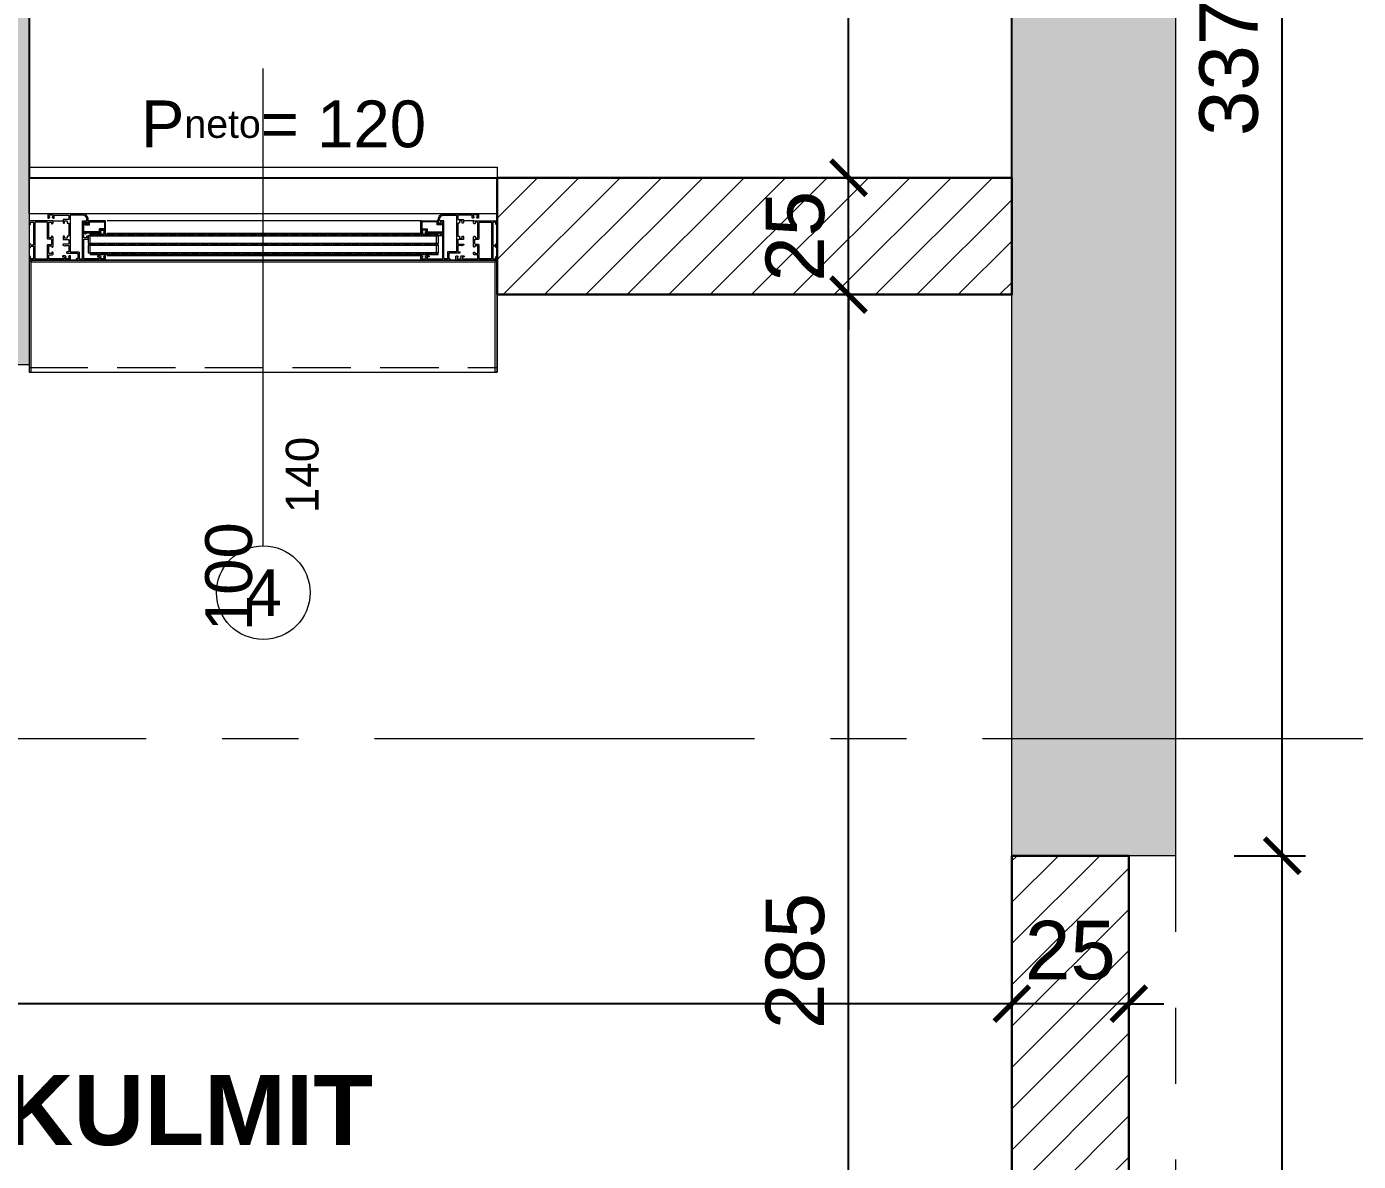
# Model space of a CAD drawing. Header units: centimetres. Extents: x 118247 to 130063, y -55119 to -48278.
# Drawn here: x 120158.8 to 120443.4, y -51362.7 to -51120 of the extents above; entities that cross this region are included whole.
import ezdxf
from ezdxf.enums import TextEntityAlignment as Align

# ---------------------------------------------------------------- set-up
doc = ezdxf.new("R2010")
doc.units = ezdxf.units.CM
doc.header["$LTSCALE"] = 50
doc.header["$MEASUREMENT"] = 0
for name, pattern in [('AXES', [2, 1.25, -0.25, 0.25, -0.25]), ('CACHE', [0.375, 0.25, -0.125]), ('CONTINU', [0])]:
    doc.linetypes.add(name, pattern=pattern)
doc.layers.get('0').update_dxf_attribs({"color": 8})
for name, color, linetype in [('AXES', 10, 'AXES'), ('BETON COUPE', 3, 'CONTINU'), ('BORD', 5, 'Continuous'), ('COTE 50ème', 1, 'Continuous'), ('NIVEAU', 170, 'Continuous')]:
    doc.layers.add(name, color=color, linetype=linetype)
for name, color, linetype, lineweight in [('BETON HACHURE', 253, 'Continuous', 13), ('MACONNERIE COUPE', 7, 'Continuous', 30), ('MACONNERIE HACHURE', 253, 'Continuous', 13), ('WINDOWS', 21, 'Continuous', 5)]:
    doc.layers.add(name, color=color, linetype=linetype, lineweight=lineweight)
doc.styles.add('GENERATED_STYLE_1', font='arial.ttf')
doc.styles.add('RS_TXT_50', font='arial.ttf', dxfattribs={"height": 12.5})
doc.styles.add('style2', font='arialbd.ttf', dxfattribs={"height": 20})
doc.dimstyles.new('RS_50CM_LINEAIRE', dxfattribs={"dimscale": 5, "dimtxt": 12.5, "dimasz": 1.5, "dimexe": 1, "dimexo": 2.5, "dimgap": 1, "dimtad": 1, "dimdec": 1, "dimrnd": 0.5, "dimdsep": 46, "dimtxsty": 'RS_TXT_50', "dimblk1": 'ARCHTICK', "dimblk2": 'ARCHTICK', "dimsah": 1, "dimcen": 2.5, "dimdle": 1, "dimclrt": 4, "dimadec": 0, "dimazin": 2, "dimtfac": 1, "dimtdec": 1, "dimtix": 1, "dimtmove": 2, "dimatfit": 3, "dimfxl": 1, "dimtolj": 1, "dimtzin": 0, "dimarcsym": 0})

# ---------------------------------------------------------------- blocks, each defined once
blk = doc.blocks.new('_ArchTick')
at = {"color": 0, "linetype": 'ByBlock', "const_width": 0.15}
blk.add_lwpolyline([(-0.5, -0.5), (0.5, 0.5)], dxfattribs=at)
blk = doc.blocks.new('*D1010')
at = {"layer": 'COTE 50ème', "color": 0, "lineweight": -2, "ltscale": 0.5, "transparency": 16777216}
for p, q in [((120427.18, -51487.36), (120427.18, -51292.36)), ((120416.88, -51297.36), (120432.18, -51297.36)), ((120406.88, -51482.36), (120432.18, -51482.36))]:
    blk.add_line(p, q, dxfattribs=at)
at = {"layer": 'Defpoints', "color": 0, "ltscale": 0.5, "transparency": 16777216}
for p in [(120404.38, -51297.36), (120427.18, -51297.36), (120394.38, -51482.36)]:
    blk.add_point(p, dxfattribs=at)
at = {"layer": 'COTE 50ème', "color": 0, "lineweight": -2, "ltscale": 0.5, "transparency": 16777216, "xscale": 7.5, "yscale": 7.5, "zscale": 7.5}
for p, rotation in [((120427.18, -51297.36), 90), ((120427.18, -51482.36), 270)]:
    blk.add_blockref('_ArchTick', p, dxfattribs=dict(at, rotation=rotation))
at = {"layer": 'COTE 50ème', "color": 4, "ltscale": 0.5, "transparency": 16777216, "insert": (120415.79, -51389.86), "char_height": 12.5, "attachment_point": 5, "rotation": 90, "style": 'RS_TXT_50'}
blk.add_mtext('\\A1;185', dxfattribs=at)
blk = doc.blocks.new('*D1011')
at = {"layer": 'COTE 50ème', "color": 0, "lineweight": -2, "ltscale": 0.5, "transparency": 16777216}
for p, q in [((120427.18, -51302.36), (120427.18, -50955.36)), ((120416.88, -50960.36), (120432.18, -50960.36)), ((120416.88, -51297.36), (120432.18, -51297.36))]:
    blk.add_line(p, q, dxfattribs=at)
at = {"layer": 'Defpoints', "color": 0, "ltscale": 0.5, "transparency": 16777216}
for p in [(120404.38, -50960.36), (120427.18, -50960.36), (120404.38, -51297.36)]:
    blk.add_point(p, dxfattribs=at)
at = {"layer": 'COTE 50ème', "color": 0, "lineweight": -2, "ltscale": 0.5, "transparency": 16777216, "xscale": 7.5, "yscale": 7.5, "zscale": 7.5}
for p, rotation in [((120427.18, -50960.36), 90), ((120427.18, -51297.36), 270)]:
    blk.add_blockref('_ArchTick', p, dxfattribs=dict(at, rotation=rotation))
at = {"layer": 'COTE 50ème', "color": 4, "ltscale": 0.5, "transparency": 16777216, "insert": (120415.79, -51128.86), "char_height": 12.5, "attachment_point": 5, "rotation": 90, "style": 'RS_TXT_50'}
blk.add_mtext('\\A1;337', dxfattribs=at)
blk = doc.blocks.new('*D1013')
at = {"layer": 'COTE 50ème', "color": 0, "lineweight": -2, "ltscale": 0.5, "transparency": 16777216}
for p, q in [((120369.38, -51309.86), (120369.38, -51334)), ((120394.38, -51309.86), (120394.38, -51334)), ((120369.38, -51329), (120361.88, -51329)), ((120394.38, -51329), (120369.38, -51329)), ((120394.38, -51329), (120401.88, -51329))]:
    blk.add_line(p, q, dxfattribs=at)
at = {"layer": 'Defpoints', "color": 0, "ltscale": 0.5, "transparency": 16777216}
for p in [(120369.38, -51297.36), (120394.38, -51297.36), (120369.38, -51329)]:
    blk.add_point(p, dxfattribs=at)
at = {"layer": 'COTE 50ème', "color": 0, "lineweight": -2, "ltscale": 0.5, "transparency": 16777216, "xscale": 7.5, "yscale": 7.5, "zscale": 7.5}
blk.add_blockref('_ArchTick', (120369.38, -51329), dxfattribs=at)
at = {"layer": 'COTE 50ème', "color": 0, "lineweight": -2, "ltscale": 0.5, "transparency": 16777216, "xscale": 7.5, "yscale": 7.5, "zscale": 7.5, "rotation": 180}
blk.add_blockref('_ArchTick', (120394.38, -51329), dxfattribs=at)
at = {"layer": 'COTE 50ème', "color": 4, "ltscale": 0.5, "transparency": 16777216, "insert": (120381.88, -51317.62), "char_height": 12.5, "attachment_point": 5, "style": 'RS_TXT_50'}
blk.add_mtext('\\A1;25', dxfattribs=at)
blk = doc.blocks.new('*D1014')
at = {"layer": 'COTE 50ème', "color": 0, "lineweight": -2, "ltscale": 0.5, "transparency": 16777216}
for p, q in [((119909.38, -51297.87), (119909.38, -51334)), ((120369.38, -51309.86), (120369.38, -51334)), ((120374.38, -51329), (119904.38, -51329))]:
    blk.add_line(p, q, dxfattribs=at)
at = {"layer": 'Defpoints', "color": 0, "ltscale": 0.5, "transparency": 16777216}
for p in [(119909.38, -51285.37), (120369.38, -51297.36), (119909.38, -51329)]:
    blk.add_point(p, dxfattribs=at)
at = {"layer": 'COTE 50ème', "color": 0, "lineweight": -2, "ltscale": 0.5, "transparency": 16777216, "xscale": 7.5, "yscale": 7.5, "zscale": 7.5, "rotation": 180}
blk.add_blockref('_ArchTick', (119909.38, -51329), dxfattribs=at)
at = {"layer": 'COTE 50ème', "color": 0, "lineweight": -2, "ltscale": 0.5, "transparency": 16777216, "xscale": 7.5, "yscale": 7.5, "zscale": 7.5}
blk.add_blockref('_ArchTick', (120369.38, -51329), dxfattribs=at)
at = {"layer": 'COTE 50ème', "color": 4, "ltscale": 0.5, "transparency": 16777216, "insert": (120139.38, -51317.62), "char_height": 12.5, "attachment_point": 5, "style": 'RS_TXT_50'}
blk.add_mtext('\\A1;460', dxfattribs=at)
blk = doc.blocks.new('*D1027')
at = {"layer": 'COTE 50ème', "color": 0, "lineweight": -2, "ltscale": 0.5, "transparency": 16777216}
for p, q in [((120334.48, -51467.36), (120334.48, -51172.36)), ((120313.34, -51177.36), (120339.48, -51177.36)), ((120321.69, -51462.36), (120339.48, -51462.36))]:
    blk.add_line(p, q, dxfattribs=at)
at = {"layer": 'Defpoints', "color": 0, "ltscale": 0.5, "transparency": 16777216}
for p in [(120300.84, -51177.36), (120334.48, -51177.36), (120309.19, -51462.36)]:
    blk.add_point(p, dxfattribs=at)
at = {"layer": 'COTE 50ème', "color": 0, "lineweight": -2, "ltscale": 0.5, "transparency": 16777216, "xscale": 7.5, "yscale": 7.5, "zscale": 7.5}
for p, rotation in [((120334.48, -51177.36), 90), ((120334.48, -51462.36), 270)]:
    blk.add_blockref('_ArchTick', p, dxfattribs=dict(at, rotation=rotation))
at = {"layer": 'COTE 50ème', "color": 4, "ltscale": 0.5, "transparency": 16777216, "insert": (120323.09, -51319.86), "char_height": 12.5, "attachment_point": 5, "rotation": 90, "style": 'RS_TXT_50'}
blk.add_mtext('\\A1;285', dxfattribs=at)
blk = doc.blocks.new('*D1028')
at = {"layer": 'COTE 50ème', "color": 0, "lineweight": -2, "ltscale": 0.5, "transparency": 16777216}
for p, q in [((120334.48, -51152.36), (120334.48, -51144.86)), ((120313.34, -51152.36), (120339.48, -51152.36)), ((120334.48, -51177.36), (120334.48, -51152.36)), ((120313.34, -51177.36), (120339.48, -51177.36)), ((120334.48, -51177.36), (120334.48, -51184.86))]:
    blk.add_line(p, q, dxfattribs=at)
at = {"layer": 'Defpoints', "color": 0, "ltscale": 0.5, "transparency": 16777216}
for p in [(120300.84, -51152.36), (120334.48, -51152.36), (120300.84, -51177.36)]:
    blk.add_point(p, dxfattribs=at)
at = {"layer": 'COTE 50ème', "color": 0, "lineweight": -2, "ltscale": 0.5, "transparency": 16777216, "xscale": 7.5, "yscale": 7.5, "zscale": 7.5}
for p, rotation in [((120334.48, -51152.36), 270), ((120334.48, -51177.36), 90)]:
    blk.add_blockref('_ArchTick', p, dxfattribs=dict(at, rotation=rotation))
at = {"layer": 'COTE 50ème', "color": 4, "ltscale": 0.5, "transparency": 16777216, "insert": (120323.09, -51164.86), "char_height": 12.5, "attachment_point": 5, "rotation": 90, "style": 'RS_TXT_50'}
blk.add_mtext('\\A1;25', dxfattribs=at)
blk = doc.blocks.new('*D1029')
at = {"layer": 'COTE 50ème', "color": 0, "lineweight": -2, "ltscale": 0.5, "transparency": 16777216}
for p, q in [((120334.48, -51157.36), (120334.48, -50857.36)), ((120313.34, -50862.36), (120339.48, -50862.36)), ((120313.34, -51152.36), (120339.48, -51152.36))]:
    blk.add_line(p, q, dxfattribs=at)
at = {"layer": 'Defpoints', "color": 0, "ltscale": 0.5, "transparency": 16777216}
for p in [(120300.84, -50862.36), (120334.48, -50862.36), (120300.84, -51152.36)]:
    blk.add_point(p, dxfattribs=at)
at = {"layer": 'COTE 50ème', "color": 0, "lineweight": -2, "ltscale": 0.5, "transparency": 16777216, "xscale": 7.5, "yscale": 7.5, "zscale": 7.5}
for p, rotation in [((120334.48, -50862.36), 90), ((120334.48, -51152.36), 270)]:
    blk.add_blockref('_ArchTick', p, dxfattribs=dict(at, rotation=rotation))
at = {"layer": 'COTE 50ème', "color": 4, "ltscale": 0.5, "transparency": 16777216, "insert": (120323.09, -51007.36), "char_height": 12.5, "attachment_point": 5, "rotation": 90, "style": 'RS_TXT_50'}
blk.add_mtext('\\A1;290', dxfattribs=at)

msp = doc.modelspace()

# ---------------------------------------------------------------- hatches: boundary and pattern name
at = {"layer": 'BETON HACHURE', "ltscale": 0.5, "transparency": 33554559}
h = msp.add_hatch(color=256, dxfattribs=at)
h.dxf.hatch_style = 1
h.paths.add_polyline_path([(119909.38, -51297.36), (119874.38, -51297.36), (119874.38, -50822.36), (120404.38, -50822.36), (120404.38, -51297.36), (120369.38, -51297.36), (120369.38, -50862.36), (120159.38, -50862.36), (120159.38, -51192.36), (120119.38, -51192.36), (120119.38, -50862.36), (119909.38, -50862.36)])
h.paths.add_polyline_path([(120274.38, -52037.36), (120299.38, -52037.36), (120299.38, -51532.36), (120274.38, -51532.36)])
h.paths.add_polyline_path([(119979.38, -52037.36), (120004.38, -52037.36), (120004.38, -51532.36), (119979.38, -51532.36)])
at = {"layer": 'MACONNERIE HACHURE'}
h = msp.add_hatch(dxfattribs=at)
h.set_pattern_fill('ANSI31', color=256, scale=50, style=0)
h.paths.add_polyline_path([(119909.38, -51152.36), (120019.38, -51152.36), (120019.38, -51177.36), (119909.38, -51177.36)])
h.paths.add_polyline_path([(120259.38, -51152.36), (120369.38, -51152.36), (120369.38, -51177.36), (120259.38, -51177.36)])
h.paths.add_polyline_path([(120189.38, -51462.36), (120369.38, -51462.36), (120369.38, -51297.36), (120394.38, -51297.36), (120394.38, -51482.36), (120299.38, -51482.36), (120299.38, -51532.36), (120274.38, -51532.36), (120274.38, -51482.36), (120189.38, -51482.36)])
h.paths.add_polyline_path([(120004.38, -51532.36), (120004.38, -51482.36), (120089.38, -51482.36), (120089.38, -51462.36), (119979.38, -51462.36), (119979.38, -51532.36)])
h.paths.add_polyline_path([(119874.38, -51397.36), (119909.38, -51397.36), (119909.38, -51553.36), (119979.38, -51553.36), (119979.38, -51565.36), (119874.38, -51565.36)])
h.paths.add_polyline_path([(120124.38, -52012.36), (120274.38, -52012.36), (120274.38, -52037.36), (120124.38, -52037.36)])
h.paths.add_polyline_path([(120004.38, -52012.36), (120024.38, -52012.36), (120024.38, -52037.36), (120004.38, -52037.36)])
at = {"layer": 'WINDOWS', "transparency": 33554559}
h = msp.add_hatch(dxfattribs=at)
h.set_pattern_fill('ANSI31', color=256, angle=720)
h.set_pattern_definition([(45, (-43732.46996, 46718.71279), (-0.08838834765, 0.08838834765), [])])
h.paths.add_polyline_path([(120172.33, -51161.8, 0.414214), (120172.24, -51161.89), (120172.24, -51162.36, -0.414214), (120172.15, -51162.45), (120171.41, -51162.45, -1.835735), (120171.56, -51162.23), (120172.02, -51162.23), (120172.02, -51161.82), (120171.96, -51161.57), (120175.64, -51161.57, -0.414214), (120175.69, -51161.63), (120175.69, -51164.14, -0.414214), (120175.64, -51164.19), (120175.43, -51164.19, -0.250765), (120175.39, -51164.17), (120175.26, -51164, -0.599022), (120175.3, -51163.91), (120175.43, -51163.91), (120175.43, -51163.54), (120174.57, -51163.54), (120174.57, -51163.91), (120174.71, -51163.91, -0.649779), (120174.75, -51164.01), (120174.62, -51164.17, -0.212283), (120174.57, -51164.19), (120174.37, -51164.19, -0.414214), (120174.31, -51164.14), (120174.31, -51164.1), (120171.57, -51164.1), (120171.57, -51164.23, -0.603122), (120171.42, -51164.31), (120171.07, -51164.06, -0.737396), (120171.12, -51163.89), (120174.31, -51163.89), (120174.31, -51163.39, -0.414214), (120174.41, -51163.3), (120175.47, -51163.3), (120175.47, -51161.89, 0.414214), (120175.38, -51161.8)])
h = msp.add_hatch(dxfattribs=at)
h.set_pattern_fill('ANSI31', color=256, angle=720)
h.set_pattern_definition([(45, (-43792.46996, 46718.71279), (-0.08838834765, 0.08838834765), [])])
h.paths.add_polyline_path([(120246.8, -51161.82), (120246.74, -51161.82), (120246.74, -51162.17, 0.414214), (120246.8, -51162.23), (120247.17, -51162.23, 0.247394), (120247.22, -51162.2, -1.657435), (120247.35, -51162.45), (120246.61, -51162.45, -0.414214), (120246.52, -51162.36), (120246.52, -51161.89, 0.414214), (120246.43, -51161.8), (120243.38, -51161.8, 0.414214), (120243.29, -51161.89), (120243.29, -51163.24, 0.414214), (120243.35, -51163.3), (120244.35, -51163.3, -0.414214), (120244.45, -51163.39), (120244.45, -51163.84, 0.414214), (120244.5, -51163.89), (120247.64, -51163.89, -0.737396), (120247.69, -51164.06), (120247.34, -51164.31, -0.603122), (120247.19, -51164.23), (120247.19, -51164.16, 0.414214), (120247.13, -51164.1), (120244.45, -51164.1), (120244.45, -51164.14, -0.414214), (120244.39, -51164.19), (120244.19, -51164.19, -0.250765), (120244.14, -51164.17), (120244.01, -51164, -0.599022), (120244.05, -51163.91), (120244.13, -51163.91, 0.414214), (120244.19, -51163.86), (120244.19, -51163.6, 0.414214), (120244.13, -51163.54), (120243.38, -51163.54, 0.414214), (120243.33, -51163.6), (120243.33, -51163.86, 0.414214), (120243.38, -51163.91), (120243.46, -51163.91, -0.599022), (120243.5, -51164), (120243.37, -51164.17, -0.250765), (120243.33, -51164.19), (120243.12, -51164.19, -0.414214), (120243.07, -51164.14), (120243.07, -51161.63, -0.414214), (120243.12, -51161.57), (120246.74, -51161.57), (120246.8, -51161.57)])
at = {"layer": 'WINDOWS'}
h = msp.add_hatch(dxfattribs=at)
h.set_pattern_fill('ANSI31', color=140, scale=2.5, angle=720)
h.set_pattern_definition([(45, (-43847.46996, 46718.9128), (-0.2209708691, 0.2209708691), [])])
h.paths.add_polyline_path([(120172.36, -51168.79), (120246.8, -51168.79), (120246.8, -51168.39), (120172.36, -51168.39)])
h.paths.add_polyline_path([(120172.36, -51166.79), (120246.8, -51166.79), (120246.8, -51166.39), (120172.36, -51166.39)])
h.paths.add_polyline_path([(120172.35, -51164.79), (120246.8, -51164.79), (120246.8, -51164.39), (120172.35, -51164.39)])

# ---------------------------------------------------------------- linework, layer by layer
at = {"layer": 'AXES', "lineweight": 5, "ltscale": 1.3}
for p, q in [((120404.38, -49282.36), (120404.38, -52207.34)), ((123564.38, -51272.36), (118384.38, -51272.36))]:
    msp.add_line(p, q, dxfattribs=at)
at = {"layer": 'BETON COUPE', "lineweight": 13}
msp.add_lwpolyline([(119909.38, -51297.36), (119874.38, -51297.36), (119874.38, -50822.36), (120404.38, -50822.36), (120404.38, -51297.36), (120369.38, -51297.36), (120369.38, -50862.36), (120159.38, -50862.36), (120159.38, -51192.36), (120119.38, -51192.36), (120119.38, -50862.36), (119909.38, -50862.36)], close=True, dxfattribs=at)
at = {"layer": 'BORD'}
msp.add_lwpolyline([(120159.38, -51152.36), (120369.38, -51152.36), (120369.38, -50862.36), (120159.38, -50862.36)], close=True, dxfattribs=at)
at = {"layer": 'MACONNERIE COUPE'}
for points in [[(120259.38, -51152.36), (120369.38, -51152.36), (120369.38, -51177.36), (120259.38, -51177.36)], [(120189.38, -51462.36), (120369.38, -51462.36), (120369.38, -51297.36), (120394.38, -51297.36), (120394.38, -51482.36), (120299.38, -51482.36), (120299.38, -51532.36), (120274.38, -51532.36), (120274.38, -51482.36), (120189.38, -51482.36)]]:
    msp.add_lwpolyline(points, close=True, dxfattribs=at)
at = {"layer": 'WINDOWS', "color": 165}
msp.add_line((120209.38, -51231.09), (120209.38, -51128.97), dxfattribs=at)
at = {"layer": 'WINDOWS'}
for p, q in [((120247.9, -51160.09), (120171.18, -51160.08)), ((120164.37, -51161.57), (120166.63, -51161.57)), ((120243.12, -51161.57), (120176.04, -51161.57)), ((120254.41, -51161.57), (120252.16, -51161.57)), ((120176.04, -51164.19), (120243.12, -51164.19)), ((120243.12, -51169.08), (120176.03, -51169.07)), ((120168.11, -51169.97), (120169.49, -51169.97)), ((120243.1, -51169.97), (120176.03, -51169.97)), ((120250.63, -51169.97), (120249.3, -51169.97))]:
    msp.add_line(p, q, dxfattribs=at)
at = {"layer": 'WINDOWS', "color": 165, "linetype": 'CACHE'}
msp.add_line((120159.38, -51192.97), (120259.38, -51192.97), dxfattribs=at)
at = {"layer": 'WINDOWS', "color": 165}
for points in [[(120259.38, -51160.08), (120159.38, -51160.08), (120159.38, -51150.08), (120259.38, -51150.08)], [(120259.38, -51169.97), (120159.38, -51169.97), (120159.38, -51193.97), (120259.38, -51193.97)], [(120159.78, -51170.37), (120258.98, -51170.37), (120259.38, -51169.97), (120159.38, -51169.97)], [(120159.38, -51169.97), (120159.38, -51193.97), (120159.78, -51193.97), (120159.78, -51170.37)], [(120259.38, -51169.97), (120259.38, -51193.97), (120258.98, -51193.97), (120258.98, -51170.37)]]:
    msp.add_lwpolyline(points, close=True, dxfattribs=at)
at = {"layer": 'WINDOWS'}
for points in [[(120159.38, -51169.97), (120259.38, -51169.97), (120259.38, -51160.08), (120159.38, -51160.08)], [(120160.65, -51161.85), (120160.59, -51161.91), (120160.59, -51169.64), (120160.65, -51169.69), (120163.19, -51169.69), (120163.24, -51169.64), (120163.24, -51166.71), (120163.34, -51166.61), (120164.08, -51166.61), (120164.18, -51166.52), (120164.18, -51165.59), (120164.08, -51165.49), (120163.34, -51165.49), (120163.24, -51165.4), (120163.24, -51161.91), (120163.19, -51161.85)], [(120258.11, -51161.85), (120258.17, -51161.91), (120258.17, -51169.64), (120258.11, -51169.69), (120255.57, -51169.69), (120255.52, -51169.64), (120255.52, -51166.71), (120255.42, -51166.61), (120254.68, -51166.61), (120254.58, -51166.52), (120254.58, -51165.59), (120254.68, -51165.49), (120255.42, -51165.49), (120255.52, -51165.4), (120255.52, -51161.91), (120255.57, -51161.85)]]:
    msp.add_lwpolyline(points, close=True, dxfattribs=at)
for points in [[(120163.39, -51160.08, 0.414214), (120163.34, -51160.14), (120163.34, -51160.92, 0.414214), (120163.39, -51160.98), (120163.6, -51160.98, 0.250765), (120163.65, -51160.95), (120163.78, -51160.78, 0.599022), (120163.73, -51160.7), (120163.64, -51160.7, -0.414214), (120163.58, -51160.64), (120163.58, -51160.38, -0.414214), (120163.64, -51160.32), (120164.42, -51160.32, -0.414214), (120164.48, -51160.38), (120164.48, -51160.64, -0.414214), (120164.42, -51160.7), (120164.33, -51160.7, 0.599022), (120164.28, -51160.78), (120164.41, -51160.95, 0.250765), (120164.46, -51160.98), (120164.66, -51160.98, 0.414214), (120164.72, -51160.92), (120164.72, -51160.42, -0.414214), (120164.77, -51160.36), (120167.72, -51160.36, -0.414214), (120167.82, -51160.45), (120167.82, -51161.2, -0.414214), (120167.72, -51161.29), (120166.7, -51161.29, 0.414214), (120166.6, -51161.39), (120166.6, -51161.95, 0.414214), (120166.7, -51162.04), (120166.83, -51162.04, 0.414214), (120166.88, -51161.98), (120166.88, -51161.63, -0.414214), (120166.94, -51161.57), (120167.39, -51161.57, -0.414214), (120167.44, -51161.63), (120167.44, -51161.98, 0.414214), (120167.5, -51162.04), (120167.76, -51162.04, -0.414214), (120167.82, -51162.1), (120167.82, -51164.78, -0.414214), (120167.76, -51164.84), (120167.5, -51164.84, 0.414214), (120167.44, -51164.9), (120167.44, -51165.25, -0.414214), (120167.39, -51165.31), (120166.94, -51165.31, -0.414214), (120166.88, -51165.25), (120166.88, -51164.9, 0.414214), (120166.83, -51164.84), (120166.7, -51164.84, 0.414214), (120166.6, -51164.93), (120166.6, -51165.49, 0.414214), (120166.7, -51165.59), (120167.72, -51165.59, -0.414214), (120167.82, -51165.68), (120167.82, -51166.46, -0.414214), (120167.72, -51166.56), (120166.6, -51166.56, 0.809546), (120166.57, -51166.74), (120166.99, -51166.93, 0.543142), (120167.07, -51166.88, -0.414214), (120167.13, -51166.82), (120167.72, -51166.82, -0.414214), (120167.82, -51166.91), (120167.82, -51168.14, -0.414214), (120167.76, -51168.2), (120167.41, -51168.2, 0.414214), (120167.35, -51168.26), (120167.35, -51168.42, 0.414214), (120167.41, -51168.48), (120169.63, -51168.48, -0.414214), (120169.72, -51168.57), (120169.72, -51169.64, -0.414214), (120169.67, -51169.69), (120169.46, -51169.69, 0.414214), (120169.4, -51169.75), (120169.4, -51169.92, 0.414214), (120169.46, -51169.97), (120175.64, -51169.97, 0.414214), (120175.69, -51169.92), (120175.69, -51169.13, 0.414214), (120175.64, -51169.08), (120175.43, -51169.08, 0.250765), (120175.39, -51169.1), (120175.26, -51169.27, 0.599022), (120175.3, -51169.36), (120175.4, -51169.36, -0.414214), (120175.45, -51169.41), (120175.45, -51169.68, -0.414214), (120175.4, -51169.73), (120174.61, -51169.73, -0.414214), (120174.56, -51169.68), (120174.56, -51169.41, -0.414214), (120174.61, -51169.36), (120174.71, -51169.36, 0.599022), (120174.75, -51169.27), (120174.62, -51169.1, 0.250765), (120174.57, -51169.08), (120174, -51169.08, 0.414214), (120173.94, -51169.13), (120173.94, -51169.23, 0.414214), (120174, -51169.28), (120174.26, -51169.28, -0.414214), (120174.31, -51169.34), (120174.31, -51169.64, -0.414214), (120174.26, -51169.69), (120171.08, -51169.69, -0.414214), (120171.03, -51169.64), (120171.03, -51165.55, -0.414214), (120171.08, -51165.49), (120171.91, -51165.49, 0.414214), (120171.96, -51165.44), (120171.96, -51165.05, 0.198912), (120171.94, -51165.01), (120171.79, -51164.86, 0.198912), (120171.75, -51164.84), (120171.68, -51164.84, 0.414214), (120171.63, -51164.9), (120171.63, -51165.12, -0.414214), (120171.53, -51165.21), (120171.12, -51165.21, -0.414214), (120171.03, -51165.12), (120171.03, -51161.95, -0.414214), (120171.12, -51161.85), (120171.53, -51161.85, -0.414214), (120171.63, -51161.95), (120171.63, -51162.17, 0.414214), (120171.68, -51162.23), (120171.75, -51162.23, 0.198912), (120171.79, -51162.21), (120171.94, -51162.06, 0.198912), (120171.96, -51162.02), (120171.96, -51161.29, 0.414214), (120170.75, -51160.08)], [(120171.59, -51161.57, 0.414214), (120171.68, -51161.48), (120171.68, -51161.26), (120171.68, -51161.26, 0.414214), (120170.75, -51160.36), (120168.15, -51160.36, 0.414214), (120168.1, -51160.42), (120168.1, -51168.14, 0.414214), (120168.15, -51168.2), (120169.91, -51168.2, -0.414214), (120170, -51168.29), (120170, -51169.6, 0.414214), (120170.09, -51169.69), (120170.65, -51169.69, 0.414214), (120170.75, -51169.6), (120170.75, -51161.67, -0.414214), (120170.84, -51161.57)], [(120255.37, -51160.08, -0.414214), (120255.42, -51160.14), (120255.42, -51160.92, -0.414214), (120255.37, -51160.98), (120255.16, -51160.98, -0.250765), (120255.11, -51160.95), (120254.98, -51160.78, -0.599022), (120255.03, -51160.7), (120255.12, -51160.7, 0.414214), (120255.18, -51160.64), (120255.18, -51160.38, 0.414214), (120255.12, -51160.32), (120254.34, -51160.32, 0.414214), (120254.28, -51160.38), (120254.28, -51160.64, 0.414214), (120254.34, -51160.7), (120254.43, -51160.7, -0.599022), (120254.48, -51160.78), (120254.35, -51160.95, -0.250765), (120254.3, -51160.98), (120254.1, -51160.98, -0.414214), (120254.04, -51160.92), (120254.04, -51160.42, 0.414214), (120253.99, -51160.36), (120251.04, -51160.36, 0.414214), (120250.94, -51160.45), (120250.94, -51161.2, 0.414214), (120251.04, -51161.29), (120252.06, -51161.29, -0.414214), (120252.16, -51161.39), (120252.16, -51161.95, -0.414214), (120252.06, -51162.04), (120251.93, -51162.04, -0.414214), (120251.88, -51161.98), (120251.88, -51161.63, 0.414214), (120251.82, -51161.57), (120251.37, -51161.57, 0.414214), (120251.32, -51161.63), (120251.32, -51161.98, -0.414214), (120251.26, -51162.04), (120251, -51162.04, 0.414214), (120250.94, -51162.1), (120250.94, -51164.78, 0.414214), (120251, -51164.84), (120251.26, -51164.84, -0.414214), (120251.32, -51164.9), (120251.32, -51165.25, 0.414214), (120251.37, -51165.31), (120251.82, -51165.31, 0.414214), (120251.88, -51165.25), (120251.88, -51164.9, -0.414214), (120251.93, -51164.84), (120252.06, -51164.84, -0.414214), (120252.16, -51164.93), (120252.16, -51165.49, -0.414214), (120252.06, -51165.59), (120251.04, -51165.59, 0.414214), (120250.94, -51165.68), (120250.94, -51166.46, 0.414214), (120251.04, -51166.56), (120252.16, -51166.56, -0.809546), (120252.19, -51166.74), (120251.77, -51166.93, -0.543142), (120251.69, -51166.88, 0.414214), (120251.63, -51166.82), (120251.04, -51166.82, 0.414214), (120250.94, -51166.91), (120250.94, -51168.14, 0.414214), (120251, -51168.2), (120251.35, -51168.2, -0.414214), (120251.41, -51168.26), (120251.41, -51168.42, -0.414214), (120251.35, -51168.48), (120249.13, -51168.48, 0.414214), (120249.04, -51168.57), (120249.04, -51169.64, 0.414214), (120249.09, -51169.69), (120249.3, -51169.69, -0.414214), (120249.36, -51169.75), (120249.36, -51169.92, -0.414214), (120249.3, -51169.97), (120243.12, -51169.97, -0.414214), (120243.07, -51169.92), (120243.07, -51169.13, -0.414214), (120243.12, -51169.08), (120243.33, -51169.08, -0.250765), (120243.37, -51169.1), (120243.5, -51169.27, -0.599022), (120243.46, -51169.36), (120243.36, -51169.36, 0.414214), (120243.31, -51169.41), (120243.31, -51169.68, 0.414214), (120243.36, -51169.73), (120244.15, -51169.73, 0.414214), (120244.2, -51169.68), (120244.2, -51169.41, 0.414214), (120244.15, -51169.36), (120244.05, -51169.36, -0.599022), (120244.01, -51169.27), (120244.14, -51169.1, -0.250765), (120244.19, -51169.08), (120244.76, -51169.08, -0.414214), (120244.82, -51169.13), (120244.82, -51169.23, -0.414214), (120244.76, -51169.28), (120244.5, -51169.28, 0.414214), (120244.45, -51169.34), (120244.45, -51169.64, 0.414214), (120244.5, -51169.69), (120247.68, -51169.69, 0.414214), (120247.73, -51169.64), (120247.73, -51164.81, 0.414214), (120247.68, -51164.75), (120246.85, -51164.75, -0.414214), (120246.8, -51164.7), (120246.8, -51164.31, -0.198912), (120246.82, -51164.27), (120246.97, -51164.12, -0.198912), (120247.01, -51164.1), (120247.08, -51164.1, -0.414214), (120247.13, -51164.16), (120247.13, -51164.38, 0.414214), (120247.23, -51164.47), (120247.64, -51164.47, 0.414214), (120247.73, -51164.38), (120247.73, -51161.95, 0.414214), (120247.64, -51161.85), (120247.23, -51161.85, 0.414214), (120247.13, -51161.95), (120247.13, -51162.17, -0.414214), (120247.08, -51162.23), (120247.01, -51162.23, -0.198912), (120246.97, -51162.21), (120246.82, -51162.06, -0.198912), (120246.8, -51162.02), (120246.8, -51161.29, -0.414214), (120248.01, -51160.08)], [(120247.17, -51161.57, -0.414214), (120247.08, -51161.48), (120247.08, -51161.26), (120247.08, -51161.26, -0.414214), (120248.01, -51160.36), (120250.61, -51160.36, -0.414214), (120250.66, -51160.42), (120250.66, -51168.14, -0.414214), (120250.61, -51168.2), (120248.85, -51168.2, 0.414214), (120248.76, -51168.29), (120248.76, -51169.6, -0.414214), (120248.67, -51169.69), (120248.11, -51169.69, -0.414214), (120248.01, -51169.6), (120248.01, -51161.67, 0.414214), (120247.92, -51161.57)], [(120164.38, -51167.16), (120164.44, -51167.1, 0.198912), (120164.46, -51167.06), (120164.46, -51165.05, 0.198912), (120164.44, -51165.01), (120164.29, -51164.86, 0.198912), (120164.25, -51164.84), (120164.18, -51164.84, 0.414214), (120164.12, -51164.9), (120164.12, -51165.08, -0.340481), (120164.03, -51165.21), (120163.62, -51165.21, -0.414214), (120163.52, -51165.12), (120163.52, -51161.95, -0.414214), (120163.62, -51161.85), (120164.03, -51161.85, -0.414214), (120164.12, -51161.95), (120164.12, -51162.17, 0.414214), (120164.18, -51162.23), (120164.25, -51162.23, 0.198912), (120164.29, -51162.21), (120164.44, -51162.06, 0.198912), (120164.46, -51162.02), (120164.46, -51161.63, 0.414214), (120164.4, -51161.57), (120159.44, -51161.57, 0.414214), (120159.38, -51161.63), (120159.38, -51162.21, 0.322823), (120159.42, -51162.26), (120159.59, -51162.32, 0.511918), (120159.66, -51162.26), (120159.66, -51161.95, -0.414214), (120159.75, -51161.85), (120160.22, -51161.85, -0.414214), (120160.31, -51161.95), (120160.31, -51166.65, -0.414214), (120160.22, -51166.74), (120159.75, -51166.74, -0.414214), (120159.66, -51166.65), (120159.66, -51166.52, 0.511918), (120159.59, -51166.47), (120159.42, -51166.52, 0.322823), (120159.38, -51166.58), (120159.38, -51167.19, 0.322823), (120159.42, -51167.25), (120159.59, -51167.3, 0.511918), (120159.66, -51167.25), (120159.66, -51167.12, -0.414214), (120159.75, -51167.02), (120160.22, -51167.02, -0.414214), (120160.31, -51167.12), (120160.31, -51169.6, -0.414214), (120160.22, -51169.69), (120159.75, -51169.69, -0.414214), (120159.66, -51169.6), (120159.66, -51169.28, 0.511918), (120159.59, -51169.23), (120159.42, -51169.29, 0.322823), (120159.38, -51169.34), (120159.38, -51169.92, 0.414214), (120159.44, -51169.97), (120168.13, -51169.97, 0.414214), (120168.19, -51169.92), (120168.19, -51169.13, 0.414214), (120168.13, -51169.08), (120167.89, -51169.08, 0.250765), (120167.85, -51169.1), (120167.73, -51169.27, 0.599022), (120167.78, -51169.36), (120167.89, -51169.36, -0.414214), (120167.95, -51169.41), (120167.95, -51169.68, -0.414214), (120167.89, -51169.73), (120167.11, -51169.73, -0.414214), (120167.05, -51169.68), (120167.05, -51169.41, -0.414214), (120167.11, -51169.36), (120167.18, -51169.36, 0.599022), (120167.23, -51169.27), (120167.12, -51169.1, 0.250765), (120167.07, -51169.08), (120166.54, -51169.08, 1), (120166.54, -51169.28), (120166.75, -51169.28, -0.414214), (120166.81, -51169.34), (120166.81, -51169.64, -0.414214), (120166.75, -51169.69), (120163.58, -51169.69, -0.414214), (120163.52, -51169.64), (120163.52, -51168.91, -0.414214), (120163.62, -51168.82), (120164.27, -51168.82, 0.414214), (120164.46, -51168.63), (120164.46, -51168.37, 0.198912), (120164.44, -51168.33), (120164.38, -51168.27, 0.198912), (120164.34, -51168.26), (120164.23, -51168.26, 0.414214), (120164.18, -51168.31), (120164.18, -51168.48, -0.414214), (120164.12, -51168.54), (120163.62, -51168.54, -0.414214), (120163.52, -51168.44), (120163.52, -51166.99, -0.414214), (120163.62, -51166.89), (120164.12, -51166.89, -0.414214), (120164.18, -51166.95), (120164.18, -51167.12, 0.414214), (120164.23, -51167.17), (120164.34, -51167.17, 0.198912)], [(120172.02, -51161.82), (120172.02, -51162.17, -0.414214), (120171.96, -51162.23), (120171.59, -51162.23, -0.247394), (120171.54, -51162.2, 1.657435), (120171.41, -51162.45), (120172.15, -51162.45, 0.414214), (120172.24, -51162.36), (120172.24, -51161.89, -0.414214), (120172.33, -51161.8), (120175.38, -51161.8, -0.414214), (120175.47, -51161.89), (120175.47, -51163.24, -0.414214), (120175.41, -51163.3), (120174.41, -51163.3, 0.414214), (120174.31, -51163.39), (120174.31, -51163.84, -0.414214), (120174.26, -51163.89), (120171.12, -51163.89, 0.737396), (120171.07, -51164.06), (120171.42, -51164.31, 0.603122), (120171.57, -51164.23), (120171.57, -51164.16, -0.414214), (120171.63, -51164.1), (120174.31, -51164.1), (120174.31, -51164.14, 0.414214), (120174.37, -51164.19), (120174.57, -51164.19, 0.250765), (120174.62, -51164.17), (120174.75, -51164, 0.599022), (120174.71, -51163.91), (120174.63, -51163.91, -0.414214), (120174.57, -51163.86), (120174.57, -51163.6, -0.414214), (120174.63, -51163.54), (120175.38, -51163.54, -0.414214), (120175.43, -51163.6), (120175.43, -51163.86, -0.414214), (120175.38, -51163.91), (120175.3, -51163.91, 0.599022), (120175.26, -51164), (120175.39, -51164.17, 0.250765), (120175.43, -51164.19), (120175.64, -51164.19, 0.414214), (120175.69, -51164.14), (120175.69, -51161.63, 0.414214), (120175.64, -51161.57), (120172.02, -51161.57), (120171.96, -51161.57), (120171.96, -51161.82)], [(120246.74, -51161.82), (120246.74, -51162.17, 0.414214), (120246.8, -51162.23), (120247.17, -51162.23, 0.247394), (120247.22, -51162.2, -1.657435), (120247.35, -51162.45), (120246.61, -51162.45, -0.414214), (120246.52, -51162.36), (120246.52, -51161.89, 0.414214), (120246.43, -51161.8), (120243.38, -51161.8, 0.414214), (120243.29, -51161.89), (120243.29, -51163.24, 0.414214), (120243.35, -51163.3), (120244.35, -51163.3, -0.414214), (120244.45, -51163.39), (120244.45, -51163.84, 0.414214), (120244.5, -51163.89), (120247.64, -51163.89, -0.737396), (120247.69, -51164.06), (120247.34, -51164.31, -0.603122), (120247.19, -51164.23), (120247.19, -51164.16, 0.414214), (120247.13, -51164.1), (120244.45, -51164.1), (120244.45, -51164.14, -0.414214), (120244.39, -51164.19), (120244.19, -51164.19, -0.250765), (120244.14, -51164.17), (120244.01, -51164, -0.599022), (120244.05, -51163.91), (120244.13, -51163.91, 0.414214), (120244.19, -51163.86), (120244.19, -51163.6, 0.414214), (120244.13, -51163.54), (120243.38, -51163.54, 0.414214), (120243.33, -51163.6), (120243.33, -51163.86, 0.414214), (120243.38, -51163.91), (120243.46, -51163.91, -0.599022), (120243.5, -51164), (120243.37, -51164.17, -0.250765), (120243.33, -51164.19), (120243.12, -51164.19, -0.414214), (120243.07, -51164.14), (120243.07, -51161.63, -0.414214), (120243.12, -51161.57), (120246.74, -51161.57), (120246.8, -51161.57), (120246.8, -51161.82)], [(120254.38, -51167.16), (120254.32, -51167.1, -0.198912), (120254.3, -51167.06), (120254.3, -51165.05, -0.198912), (120254.32, -51165.01), (120254.47, -51164.86, -0.198912), (120254.51, -51164.84), (120254.58, -51164.84, -0.414214), (120254.64, -51164.9), (120254.64, -51165.08, 0.340481), (120254.73, -51165.21), (120255.14, -51165.21, 0.414214), (120255.24, -51165.12), (120255.24, -51161.95, 0.414214), (120255.14, -51161.85), (120254.73, -51161.85, 0.414214), (120254.64, -51161.95), (120254.64, -51162.17, -0.414214), (120254.58, -51162.23), (120254.51, -51162.23, -0.198912), (120254.47, -51162.21), (120254.32, -51162.06, -0.198912), (120254.3, -51162.02), (120254.3, -51161.63, -0.414214), (120254.36, -51161.57), (120259.32, -51161.57, -0.414214), (120259.38, -51161.63), (120259.38, -51162.21, -0.322823), (120259.34, -51162.26), (120259.17, -51162.32, -0.511918), (120259.1, -51162.26), (120259.1, -51161.95, 0.414214), (120259.01, -51161.85), (120258.54, -51161.85, 0.414214), (120258.45, -51161.95), (120258.45, -51166.65, 0.414214), (120258.54, -51166.74), (120259.01, -51166.74, 0.414214), (120259.1, -51166.65), (120259.1, -51166.52, -0.511918), (120259.17, -51166.47), (120259.34, -51166.52, -0.322823), (120259.38, -51166.58), (120259.38, -51167.19, -0.322823), (120259.34, -51167.25), (120259.17, -51167.3, -0.511918), (120259.1, -51167.25), (120259.1, -51167.12, 0.414214), (120259.01, -51167.02), (120258.54, -51167.02, 0.414214), (120258.45, -51167.12), (120258.45, -51169.6, 0.414214), (120258.54, -51169.69), (120259.01, -51169.69, 0.414214), (120259.1, -51169.6), (120259.1, -51169.28, -0.511918), (120259.17, -51169.23), (120259.34, -51169.29, -0.322823), (120259.38, -51169.34), (120259.38, -51169.92, -0.414214), (120259.32, -51169.97), (120250.63, -51169.97, -0.414214), (120250.57, -51169.92), (120250.57, -51169.13, -0.414214), (120250.63, -51169.08), (120250.87, -51169.08, -0.250765), (120250.91, -51169.1), (120251.03, -51169.27, -0.599022), (120250.98, -51169.36), (120250.87, -51169.36, 0.414214), (120250.81, -51169.41), (120250.81, -51169.68, 0.414214), (120250.87, -51169.73), (120251.65, -51169.73, 0.414214), (120251.71, -51169.68), (120251.71, -51169.41, 0.414214), (120251.65, -51169.36), (120251.58, -51169.36, -0.599022), (120251.53, -51169.27), (120251.64, -51169.1, -0.250765), (120251.69, -51169.08), (120252.22, -51169.08, -1), (120252.22, -51169.28), (120252.01, -51169.28, 0.414214), (120251.95, -51169.34), (120251.95, -51169.64, 0.414214), (120252.01, -51169.69), (120255.18, -51169.69, 0.414214), (120255.24, -51169.64), (120255.24, -51168.91, 0.414214), (120255.14, -51168.82), (120254.49, -51168.82, -0.414214), (120254.3, -51168.63), (120254.3, -51168.37, -0.198912), (120254.32, -51168.33), (120254.38, -51168.27, -0.198912), (120254.42, -51168.26), (120254.53, -51168.26, -0.414214), (120254.58, -51168.31), (120254.58, -51168.48, 0.414214), (120254.64, -51168.54), (120255.14, -51168.54, 0.414214), (120255.24, -51168.44), (120255.24, -51166.99, 0.414214), (120255.14, -51166.89), (120254.64, -51166.89, 0.414214), (120254.58, -51166.95), (120254.58, -51167.12, -0.414214), (120254.53, -51167.17), (120254.42, -51167.17, -0.198912)]]:
    msp.add_lwpolyline(points, format="xyb", close=True, dxfattribs=at)
at = {"layer": 'WINDOWS', "color": 140}
for points in [[(120171.96, -51164.79), (120171.96, -51166.39), (120172.36, -51166.39), (120172.36, -51164.79)], [(120172.35, -51164.79), (120246.8, -51164.79), (120246.8, -51164.39), (120172.35, -51164.39)], [(120246.8, -51164.79), (120246.8, -51166.39), (120246.4, -51166.39), (120246.4, -51164.79)], [(120171.96, -51166.79), (120171.96, -51168.39), (120172.36, -51168.39), (120172.36, -51166.79)], [(120172.36, -51166.79), (120246.8, -51166.79), (120246.8, -51166.39), (120172.36, -51166.39)], [(120172.36, -51168.79), (120246.8, -51168.79), (120246.8, -51168.39), (120172.36, -51168.39)], [(120246.8, -51166.79), (120246.8, -51168.39), (120246.4, -51168.39), (120246.4, -51166.79)]]:
    msp.add_lwpolyline(points, close=True, dxfattribs=at)
at = {"layer": 'WINDOWS', "color": 165}
msp.add_lwpolyline([(120219.38, -51241.09, -1), (120199.38, -51241.09, -1)], format="xyb", close=True, dxfattribs=at)

# ---------------------------------------------------------------- texts
at = {"layer": 'NIVEAU', "style": 'style2'}
msp.add_text('BAZA E KULMIT', height=15, dxfattribs=at).set_placement((120151.36, -51351.85), align=Align.MIDDLE)
at = {"layer": 'WINDOWS', "color": 165, "char_height": 10, "attachment_point": 1, "style": 'GENERATED_STYLE_1'}
for s, insert in [('\\A1;\\pt0;P{\\H0.6x;neto}= 120', (120183.22, -51135.83)), ('\\A1;\\pt0;4', (120205.57, -51236.09))]:
    msp.add_mtext(s, dxfattribs=dict(at, insert=insert))
at = {"layer": 'WINDOWS', "color": 165, "attachment_point": 9, "rotation": 90, "style": 'GENERATED_STYLE_1'}
for s, insert, char_height in [('\\A1;140', (120221.29, -51207.77), 7), ('\\A1;\\pt0;100', (120207.11, -51226.03), 10)]:
    msp.add_mtext(s, dxfattribs=dict(at, insert=insert, char_height=char_height))

# ---------------------------------------------------------------- dimensions: what is measured, and where the dimension line sits
at = {"layer": 'COTE 50ème', "ltscale": 0.5}
for base, p1, p2, picture, middle in [((120334.48, -50862.36), (120300.84, -51152.36), (120300.84, -50862.36), '*D1029', (120323.09, -51007.36)), ((120427.18, -50960.36), (120404.38, -51297.36), (120404.38, -50960.36), '*D1011', (120415.79, -51128.86)), ((120334.48, -51152.36), (120300.84, -51177.36), (120300.84, -51152.36), '*D1028', (120323.09, -51164.86)), ((120334.48, -51177.36), (120309.19, -51462.36), (120300.84, -51177.36), '*D1027', (120323.09, -51319.86)), ((120427.18, -51297.36), (120394.38, -51482.36), (120404.38, -51297.36), '*D1010', (120415.79, -51389.86))]:
    dim = msp.add_linear_dim(base=base, p1=p1, p2=p2, angle=90, dimstyle='RS_50CM_LINEAIRE', dxfattribs=at)
    dim.commit()
    dim.dimension.update_dxf_attribs({"geometry": picture, "text_midpoint": middle})
for base, p1, p2, picture, middle in [((119909.38, -51329), (120369.38, -51297.36), (119909.38, -51285.37), '*D1014', (120139.38, -51317.62)), ((120369.38, -51329), (120394.38, -51297.36), (120369.38, -51297.36), '*D1013', (120381.88, -51317.62))]:
    dim = msp.add_linear_dim(base=base, p1=p1, p2=p2, dimstyle='RS_50CM_LINEAIRE', dxfattribs=at)
    dim.commit()
    dim.dimension.update_dxf_attribs({"geometry": picture, "text_midpoint": middle})

doc.saveas('drawing.dxf')
